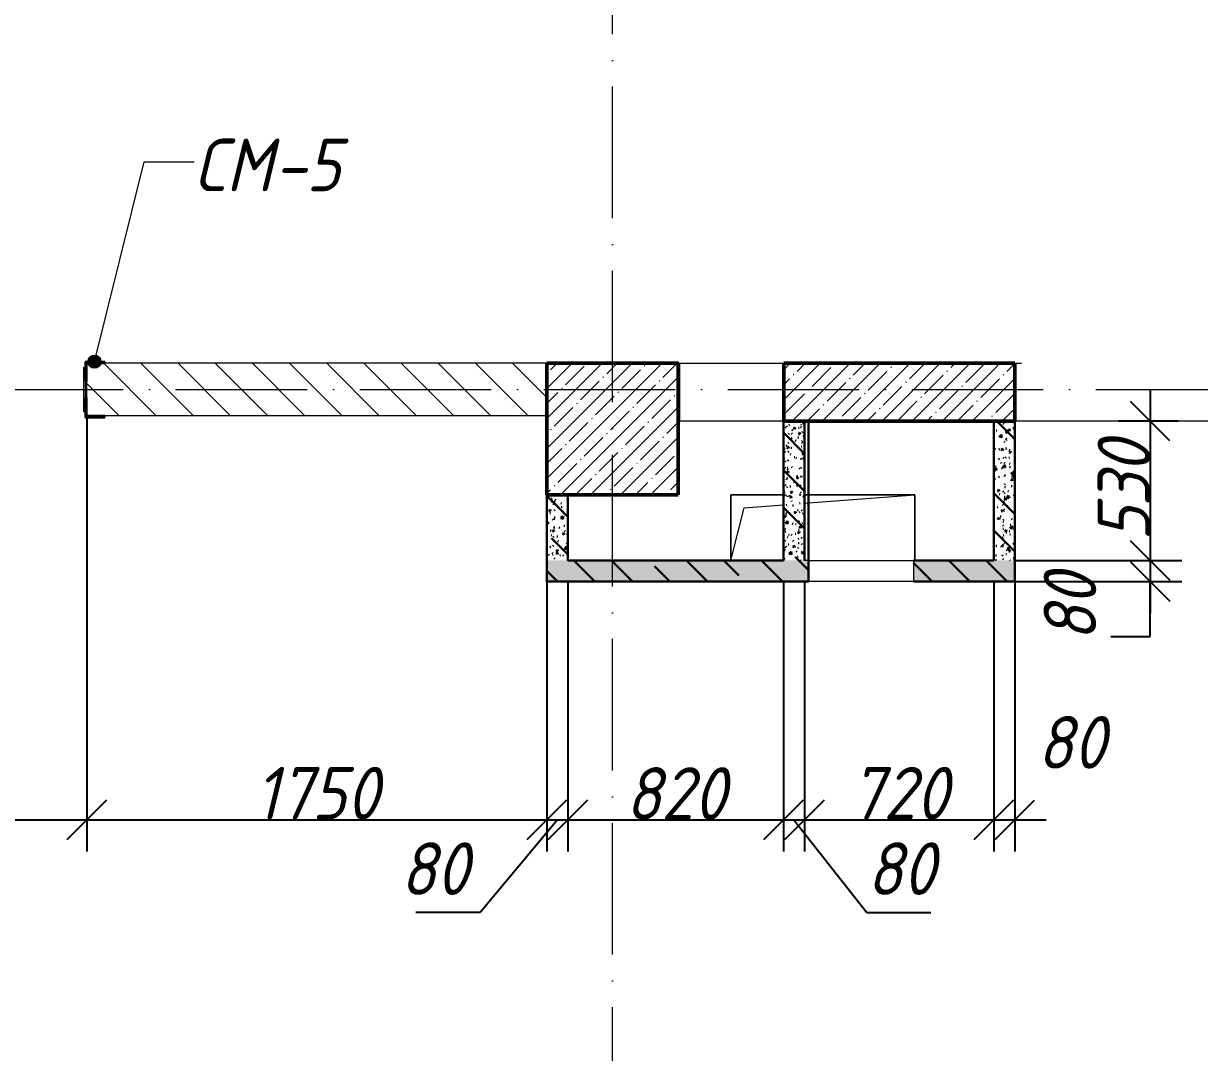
# Model space of a CAD drawing. Header units: millimetres. Extents: x -269418 to 201924, y -5890 to 98643.
# Drawn here: x 49919 to 54393, y 5279 to 9192 of the extents above; entities that cross this region are included whole.
import ezdxf

# ---------------------------------------------------------------- set-up
doc = ezdxf.new("R2010")
doc.units = ezdxf.units.MM
doc.linetypes.add('50_200_ШТРИХ_1Т_ш5_п1_п1_', pattern=[700, 500, -100, 0, -100])
for name, color, linetype, lineweight in [('0) ПГП', 1, 'Continuous', 30), ('A-ANNO-DIMS', 7, 'Continuous', 9), ('A-FLOR', 7, 'Continuous', 9), ('A-GENM', 7, 'Continuous', 9), ('A-GENM-1', 7, 'Continuous', 25), ('A-GENM-IDEN', 7, 'Continuous', 9), ('A-WALL-3', 7, 'Continuous', 50), ('A-WALL-PATT-2', 7, 'Continuous', 5), ('I-WALL', 7, 'Continuous', 5), ('S-COLS', 7, 'Continuous', 9), ('S-COLS-1', 7, 'Continuous', 5), ('S-COLS-2', 7, 'Continuous', 50), ('Оси-1', 7, '50_200_ШТРИХ_1Т_ш5_п1_п1_', 9)]:
    doc.layers.add(name, color=color, linetype=linetype, lineweight=lineweight)
for name, color, linetype, lineweight, true_color in [('A-WALL-FNSH-2', 7, 'Continuous', 13, 0xce0000), ('A-WALL-FNSH-4', 7, 'Continuous', 13, 0x0070df), ('A-WALL-PATT-1', 7, 'Continuous', 5, 0xce0000)]:
    doc.layers.add(name, color=color, linetype=linetype, lineweight=lineweight, true_color=true_color)
doc.styles.add('ISOCPEUR_I_2', font='isocpeui.ttf', dxfattribs={"width": 0.9, "height": 200})
doc.dimstyles.new('ISO-2_0_0_9К_СРЕДНИЙ_1', dxfattribs={"dimscale": 304.8, "dimtxt": 199.196235, "dimasz": 0.492126, "dimexe": 0.393701, "dimexo": 0, "dimgap": 0, "dimtad": 1, "dimdec": 0, "dimzin": 0, "dimdsep": 46, "dimtxsty": 'ISOCPEUR_I_2', "dimblk1": 'OBLIQUE', "dimblk2": 'OBLIQUE', "dimsah": 1, "dimcen": 0.09, "dimdle": 0.393701, "dimazin": 0, "dimtfac": 1, "dimtdec": 4, "dimtix": 1, "dimtmove": 1, "dimatfit": 3, "dimfxl": 1, "dimtvp": 1, "dimtolj": 1, "dimtzin": 0, "dimarcsym": 2})
doc.dimstyles.new('ISO-2_0_0_9К_СРЕДНИЙ_2', dxfattribs={"dimscale": 304.8, "dimtxt": 199.196235, "dimasz": 0.492126, "dimexe": 0.393701, "dimexo": 0, "dimgap": 0, "dimtad": 1, "dimdec": 0, "dimzin": 0, "dimdsep": 46, "dimtxsty": 'ISOCPEUR_I_2', "dimblk1": 'OBLIQUE', "dimblk2": 'OBLIQUE', "dimsah": 1, "dimcen": 0.09, "dimdle": 0.393701, "dimazin": 0, "dimtfac": 1, "dimtdec": 4, "dimtix": 1, "dimtmove": 0, "dimatfit": 3, "dimfxl": 1, "dimtvp": 1, "dimtolj": 1, "dimtzin": 0, "dimarcsym": 2})
pattern_1 = [(50, (0, 0), (72.873764, -6.37607), [7.62, -83.82]), (355, (0, 0), (-14.09699, 76.42244), [6.096, -67.056]), (100.451, (6.07, -0.53), (58.77696, 70.04687), [6.476, -71.236]), (46.184, (0, 20.32), (108.43142, -16.81745), [11.43, -125.73]), (96.636, (9.04, 18.92), (94.961, 98.97089), [9.714, -106.854]), (351.184, (0, 20.32), (94.96227, 98.97018), [9.144, -100.584]), (21, (10.16, 15.24), (60.64565, -40.90654), [7.62, -83.82]), (326, (10.16, 15.24), (24.72083, 73.67493), [6.096, -67.056]), (71.451, (15.214, 11.83), (85.36689, 32.76874), [6.476, -71.236]), (37.5, (0, 0), (1.235525, 33.822432), [3.353, -62.89, 3.353, -64.719, -67.31]), (37.5, (0, 0), (1.235525, 33.822432), [-134.315, 3.353, -63.957]), (7.5, (0, 0), (26.728146, 40.07255), [3.353, -35.458, 3.353, -61.366, -25.654]), (7.5, (0, 0), (26.728146, 40.07255), [-103.53, 3.353, -22.301]), (327.5, (-22.657, 0), (54.236318, -2.292117), [3.353, -22.047, 3.353, -75.895, -105.156]), (327.5, (-22.657, 0), (54.236318, -2.292117), [-104.648, 3.353, -101.803]), (317.5, (-32.817, 0), (59.25158, 10.17014), [3.353, -29.667, 3.353, -49.276, -74.676]), (317.5, (-32.817, 0), (59.25158, 10.17014), [-85.649, 3.353, -71.323])]
pattern_2 = [(135, (0, 0), (-142.5612, -142.5612), []), (135, (142.56, 0), (-142.5612, -142.5612), [252.016, -50.403, 3.353, -47.05])]
pattern_3 = [(45, (0, 0), (-57.02463, 57.02463), []), (45, (57.025, 0), (-57.02463, 57.02463), [100.806, -20.161, 3.353, -16.808])]

# ---------------------------------------------------------------- blocks, each defined once
blk = doc.blocks.new('AR_Отверстие прямоугольное _в плите_ - AR_Отверстие прямоугольное _в плите_-27544684-АР1_1_Кладочный план 3 этажа')
at = {"layer": 'A-GENM'}
for p, q in [((-150, 125), (-350, 125)), ((-350, 125), (-350, -125)), ((350, 125), (-70, 125)), ((-70, 92.7), (350, 125)), ((350, -125), (350, 125)), ((-350, -125), (-300, 75)), ((-300, 75), (-150, 86.5))]:
    blk.add_line(p, q, dxfattribs=at)
blk = doc.blocks.new('Колонна_Несущая_Прямоугольное сечение - Вн_ЖБ_500х500-V72-АР1_1_Кладочный план 3 этажа')
at = {"layer": 'S-COLS-1'}
h = blk.add_hatch(dxfattribs=at)
h.set_pattern_fill('FP_57', color=256, style=0, pattern_type=2)
h.set_pattern_definition([(45, (-52160, -7650), (-57.02463, 57.02463), []), (45, (-52102.975, -7650), (-57.02463, 57.02463), [100.806, -20.161, 3.353, -16.808])])
h.paths.add_polyline_path([(-250, -250), (250, -250), (250, 250), (-250, 250)], flags=0)
at = {"layer": 'S-COLS-2'}
for p, q in [((250, 250), (-250, 250)), ((-250, 250), (-250, -250)), ((250, -250), (250, 250)), ((-250, -250), (250, -250))]:
    blk.add_line(p, q, dxfattribs=at)
blk = doc.blocks.new('Фахверк_СКБ_Уголок_Тип 2 - СМ-5_200х2480h-30007438-АР1_1_Кладочный план 3 этажа')
at = {"layer": 'A-GENM-1'}
for p, q in [((125, 156), (125, 81)), ((200, 156), (125, 156)), ((131, 81), (131, 150)), ((131, 150), (200, 150)), ((200, 150), (200, 156)), ((125, 81), (131, 81)), ((131, 19), (125, 19)), ((125, 19), (125, -56)), ((131, -50), (131, 19)), ((125, -56), (200, -56)), ((200, -50), (131, -50)), ((200, -56), (200, -50))]:
    blk.add_line(p, q, dxfattribs=at)
blk = doc.blocks.new('Стойка_Влож_Полоса боковая - Полоса-27101091-АР1_1_Кладочный план 3 этажа')
at = {"layer": 'A-GENM'}
for p, q in [((-5, 85), (0, 85)), ((-5, -85), (-5, 85)), ((0, 31), (0, -31)), ((0, -85), (-5, -85))]:
    blk.add_line(p, q, dxfattribs=at)
blk = doc.blocks.new('_Oblique')
at = {"color": 0, "linetype": 'ByBlock', "lineweight": -2}
blk.add_line((-0.5, -0.5), (0.5, 0.5), dxfattribs=at)
blk = doc.blocks.new('DIMBLOCK183-АР1_1_Кладочный план 3 этажа')
at = {"layer": 'A-ANNO-DIMS', "color": 0, "lineweight": -2, "transparency": 16777216}
for p, q in [((54205.1, 7800), (54205.1, 7030)), ((54311.2, 7680), (54085.1, 7680)), ((53693, 7150), (54325.1, 7150))]:
    blk.add_line(p, q, dxfattribs=at)
at = {"layer": 'Defpoints', "color": 0, "transparency": 16777216}
for p in [(54311.2, 7680), (53693, 7150), (54205.1, 7150)]:
    blk.add_point(p, dxfattribs=at)
at = {"layer": 'A-ANNO-DIMS', "color": 0, "lineweight": -2, "transparency": 16777216, "xscale": 150, "yscale": 150, "zscale": 150}
for p, rotation in [((54205.1, 7680), 90), ((54205.1, 7150), 270)]:
    blk.add_blockref('_Oblique', p, dxfattribs=dict(at, rotation=rotation))
at = {"layer": 'A-ANNO-DIMS', "color": 0, "transparency": 16777216, "insert": (54105.1, 7415), "char_height": 200, "width": 455.087, "attachment_point": 5, "rotation": 90, "style": 'ISOCPEUR_I_2'}
blk.add_mtext('\\A1;530', dxfattribs=at)
blk = doc.blocks.new('DIMBLOCK184-АР1_1_Кладочный план 3 этажа')
at = {"layer": 'A-ANNO-DIMS', "color": 0, "lineweight": -2, "transparency": 16777216}
for p, q in [((54205.1, 7270), (54205.1, 6950)), ((53693, 7150), (54325.1, 7150)), ((53690, 7070), (54325.1, 7070)), ((54205.1, 6860.4), (54205.1, 7070)), ((54055.1, 6860.4), (54205.1, 6860.4))]:
    blk.add_line(p, q, dxfattribs=at)
at = {"layer": 'Defpoints', "color": 0, "transparency": 16777216}
for p in [(53693, 7150), (53690, 7070), (54205.1, 7070)]:
    blk.add_point(p, dxfattribs=at)
at = {"layer": 'A-ANNO-DIMS', "color": 0, "lineweight": -2, "transparency": 16777216, "xscale": 150, "yscale": 150, "zscale": 150}
for p, rotation in [((54205.1, 7150), 90), ((54205.1, 7070), 270)]:
    blk.add_blockref('_Oblique', p, dxfattribs=dict(at, rotation=rotation))
at = {"layer": 'A-ANNO-DIMS', "color": 0, "transparency": 16777216, "insert": (53799.9, 6842), "char_height": 200, "width": 303.391, "attachment_point": 1, "rotation": 90, "line_spacing_factor": 1.149209, "style": 'ISOCPEUR_I_2'}
blk.add_mtext('\\A1;80', dxfattribs=at)
blk = doc.blocks.new('DIMBLOCK233-АР1_1_Кладочный план 3 этажа')
at = {"layer": 'A-ANNO-DIMS', "color": 0, "lineweight": -2, "transparency": 16777216}
for p, q in [((48510, 7700), (48510, 6043.9)), ((50160, 7700), (50160, 6043.9)), ((48390, 6163.9), (50280, 6163.9))]:
    blk.add_line(p, q, dxfattribs=at)
at = {"layer": 'Defpoints', "color": 0, "transparency": 16777216}
for p in [(48510, 7700), (50160, 7700), (50160, 6163.9)]:
    blk.add_point(p, dxfattribs=at)
at = {"layer": 'A-ANNO-DIMS', "color": 0, "lineweight": -2, "transparency": 16777216, "xscale": 150, "yscale": 150, "zscale": 150, "rotation": 180}
blk.add_blockref('_Oblique', (48510, 6163.9), dxfattribs=at)
at = {"layer": 'A-ANNO-DIMS', "color": 0, "lineweight": -2, "transparency": 16777216, "xscale": 150, "yscale": 150, "zscale": 150}
blk.add_blockref('_Oblique', (50160, 6163.9), dxfattribs=at)
at = {"layer": 'A-ANNO-DIMS', "color": 0, "transparency": 16777216, "insert": (49335, 6263.9), "char_height": 200, "width": 560.814, "attachment_point": 5, "style": 'ISOCPEUR_I_2'}
blk.add_mtext('\\A1;1650', dxfattribs=at)
blk = doc.blocks.new('DIMBLOCK234-АР1_1_Кладочный план 3 этажа')
at = {"layer": 'A-ANNO-DIMS', "color": 0, "lineweight": -2, "transparency": 16777216}
for p, q in [((50160, 7700), (50160, 6043.9)), ((51910, 7070), (51910, 6043.9)), ((50040, 6163.9), (52030, 6163.9))]:
    blk.add_line(p, q, dxfattribs=at)
at = {"layer": 'Defpoints', "color": 0, "transparency": 16777216}
for p in [(50160, 7700), (51910, 7070), (51910, 6163.9)]:
    blk.add_point(p, dxfattribs=at)
at = {"layer": 'A-ANNO-DIMS', "color": 0, "lineweight": -2, "transparency": 16777216, "xscale": 150, "yscale": 150, "zscale": 150, "rotation": 180}
blk.add_blockref('_Oblique', (50160, 6163.9), dxfattribs=at)
at = {"layer": 'A-ANNO-DIMS', "color": 0, "lineweight": -2, "transparency": 16777216, "xscale": 150, "yscale": 150, "zscale": 150}
blk.add_blockref('_Oblique', (51910, 6163.9), dxfattribs=at)
at = {"layer": 'A-ANNO-DIMS', "color": 0, "transparency": 16777216, "insert": (51035, 6265.1), "char_height": 200, "width": 560.814, "attachment_point": 5, "style": 'ISOCPEUR_I_2'}
blk.add_mtext('\\A1;1750', dxfattribs=at)
blk = doc.blocks.new('DIMBLOCK235-АР1_1_Кладочный план 3 этажа')
at = {"layer": 'A-ANNO-DIMS', "color": 0, "lineweight": -2, "transparency": 16777216}
for p, q in [((51910, 7070), (51910, 6043.9)), ((51990, 7067), (51990, 6043.9)), ((51950, 6163.9), (51656.1, 5811.5)), ((51790, 6163.9), (52110, 6163.9)), ((51656.1, 5811.5), (51412.2, 5811.5))]:
    blk.add_line(p, q, dxfattribs=at)
at = {"layer": 'Defpoints', "color": 0, "transparency": 16777216}
for p in [(51910, 7070), (51990, 7067), (51990, 6163.9)]:
    blk.add_point(p, dxfattribs=at)
at = {"layer": 'A-ANNO-DIMS', "color": 0, "lineweight": -2, "transparency": 16777216, "xscale": 150, "yscale": 150, "zscale": 150, "rotation": 180}
blk.add_blockref('_Oblique', (51910, 6163.9), dxfattribs=at)
at = {"layer": 'A-ANNO-DIMS', "color": 0, "lineweight": -2, "transparency": 16777216, "xscale": 150, "yscale": 150, "zscale": 150}
blk.add_blockref('_Oblique', (51990, 6163.9), dxfattribs=at)
at = {"layer": 'A-ANNO-DIMS', "color": 0, "transparency": 16777216, "insert": (51352.7, 6078.2), "char_height": 200, "width": 303.391, "attachment_point": 1, "line_spacing_factor": 1.149209, "style": 'ISOCPEUR_I_2'}
blk.add_mtext('\\A1;80', dxfattribs=at)
blk = doc.blocks.new('DIMBLOCK236-АР1_1_Кладочный план 3 этажа')
at = {"layer": 'A-ANNO-DIMS', "color": 0, "lineweight": -2, "transparency": 16777216}
for p, q in [((51990, 7067), (51990, 6043.9)), ((52810, 7067), (52810, 6043.9)), ((51870, 6163.9), (52930, 6163.9))]:
    blk.add_line(p, q, dxfattribs=at)
at = {"layer": 'Defpoints', "color": 0, "transparency": 16777216}
for p in [(51990, 7067), (52810, 7067), (52810, 6163.9)]:
    blk.add_point(p, dxfattribs=at)
at = {"layer": 'A-ANNO-DIMS', "color": 0, "lineweight": -2, "transparency": 16777216, "xscale": 150, "yscale": 150, "zscale": 150, "rotation": 180}
blk.add_blockref('_Oblique', (51990, 6163.9), dxfattribs=at)
at = {"layer": 'A-ANNO-DIMS', "color": 0, "lineweight": -2, "transparency": 16777216, "xscale": 150, "yscale": 150, "zscale": 150}
blk.add_blockref('_Oblique', (52810, 6163.9), dxfattribs=at)
at = {"layer": 'A-ANNO-DIMS', "color": 0, "transparency": 16777216, "insert": (52400, 6263.9), "char_height": 200, "width": 455.087, "attachment_point": 5, "style": 'ISOCPEUR_I_2'}
blk.add_mtext('\\A1;820', dxfattribs=at)
blk = doc.blocks.new('DIMBLOCK237-АР1_1_Кладочный план 3 этажа')
at = {"layer": 'A-ANNO-DIMS', "color": 0, "lineweight": -2, "transparency": 16777216}
for p, q in [((52890, 7068.9), (52890, 6043.9)), ((52810, 7067), (52810, 6043.9)), ((52690, 6163.9), (53010, 6163.9)), ((52850, 6163.9), (53127.4, 5811.5)), ((53127.4, 5811.5), (53371.2, 5811.5))]:
    blk.add_line(p, q, dxfattribs=at)
at = {"layer": 'Defpoints', "color": 0, "transparency": 16777216}
for p in [(52890, 7068.9), (52810, 7067), (52890, 6163.9)]:
    blk.add_point(p, dxfattribs=at)
at = {"layer": 'A-ANNO-DIMS', "color": 0, "lineweight": -2, "transparency": 16777216, "xscale": 150, "yscale": 150, "zscale": 150, "rotation": 180}
blk.add_blockref('_Oblique', (52810, 6163.9), dxfattribs=at)
at = {"layer": 'A-ANNO-DIMS', "color": 0, "lineweight": -2, "transparency": 16777216, "xscale": 150, "yscale": 150, "zscale": 150}
blk.add_blockref('_Oblique', (52890, 6163.9), dxfattribs=at)
at = {"layer": 'A-ANNO-DIMS', "color": 0, "transparency": 16777216, "insert": (53127.4, 6078.2), "char_height": 200, "width": 303.391, "attachment_point": 1, "line_spacing_factor": 1.149209, "style": 'ISOCPEUR_I_2'}
blk.add_mtext('\\A1;80', dxfattribs=at)
blk = doc.blocks.new('DIMBLOCK238-АР1_1_Кладочный план 3 этажа')
at = {"layer": 'A-ANNO-DIMS', "color": 0, "lineweight": -2, "transparency": 16777216}
for p, q in [((52890, 7068.9), (52890, 6043.9)), ((53610, 7068.9), (53610, 6043.9)), ((52770, 6163.9), (53730, 6163.9))]:
    blk.add_line(p, q, dxfattribs=at)
at = {"layer": 'Defpoints', "color": 0, "transparency": 16777216}
for p in [(52890, 7068.9), (53610, 7068.9), (53610, 6163.9)]:
    blk.add_point(p, dxfattribs=at)
at = {"layer": 'A-ANNO-DIMS', "color": 0, "lineweight": -2, "transparency": 16777216, "xscale": 150, "yscale": 150, "zscale": 150, "rotation": 180}
blk.add_blockref('_Oblique', (52890, 6163.9), dxfattribs=at)
at = {"layer": 'A-ANNO-DIMS', "color": 0, "lineweight": -2, "transparency": 16777216, "xscale": 150, "yscale": 150, "zscale": 150}
blk.add_blockref('_Oblique', (53610, 6163.9), dxfattribs=at)
at = {"layer": 'A-ANNO-DIMS', "color": 0, "transparency": 16777216, "insert": (53250, 6265.1), "char_height": 200, "width": 455.087, "attachment_point": 5, "style": 'ISOCPEUR_I_2'}
blk.add_mtext('\\A1;720', dxfattribs=at)
blk = doc.blocks.new('DIMBLOCK239-АР1_1_Кладочный план 3 этажа')
at = {"layer": 'A-ANNO-DIMS', "color": 0, "lineweight": -2, "transparency": 16777216}
for p, q in [((53610, 7068.9), (53610, 6043.9)), ((53690, 7072.2), (53690, 6043.9)), ((53490, 6163.9), (53810, 6163.9))]:
    blk.add_line(p, q, dxfattribs=at)
at = {"layer": 'Defpoints', "color": 0, "transparency": 16777216}
for p in [(53610, 7068.9), (53690, 7072.2), (53690, 6163.9)]:
    blk.add_point(p, dxfattribs=at)
at = {"layer": 'A-ANNO-DIMS', "color": 0, "lineweight": -2, "transparency": 16777216, "xscale": 150, "yscale": 150, "zscale": 150, "rotation": 180}
blk.add_blockref('_Oblique', (53610, 6163.9), dxfattribs=at)
at = {"layer": 'A-ANNO-DIMS', "color": 0, "lineweight": -2, "transparency": 16777216, "xscale": 150, "yscale": 150, "zscale": 150}
blk.add_blockref('_Oblique', (53690, 6163.9), dxfattribs=at)
at = {"layer": 'A-ANNO-DIMS', "color": 0, "transparency": 16777216, "insert": (53775.5, 6558.5), "char_height": 200, "width": 303.391, "attachment_point": 1, "line_spacing_factor": 1.149209, "style": 'ISOCPEUR_I_2'}
blk.add_mtext('\\A1;80', dxfattribs=at)

msp = doc.modelspace()

# ---------------------------------------------------------------- hatches: boundary and pattern name
at = {"layer": '0) ПГП'}
h = msp.add_hatch(dxfattribs=at)
h.set_pattern_fill('FP_6', color=256, style=0, pattern_type=2)
h.set_pattern_definition(pattern_1)
h.paths.add_polyline_path([(52810, 7150), (52890, 7150), (52890, 7680), (52810, 7680)], flags=0)
h = msp.add_hatch(dxfattribs=at)
h.set_pattern_fill('FP_7', color=256, style=0, pattern_type=2)
h.set_pattern_definition(pattern_2)
h.paths.add_polyline_path([(52810, 7150), (52890, 7150), (52890, 7680), (52810, 7680)], flags=0)
h = msp.add_hatch(dxfattribs=at)
h.set_pattern_fill('FP_6', color=256, style=0, pattern_type=2)
h.set_pattern_definition(pattern_1)
h.paths.add_polyline_path([(53610, 7150), (53690, 7150), (53690, 7680), (53610, 7680)], flags=0)
h = msp.add_hatch(dxfattribs=at)
h.set_pattern_fill('FP_7', color=256, style=0, pattern_type=2)
h.set_pattern_definition(pattern_2)
h.paths.add_polyline_path([(53610, 7150), (53690, 7150), (53690, 7680), (53610, 7680)], flags=0)
h = msp.add_hatch(dxfattribs=at)
h.set_pattern_fill('FP_6', color=256, style=0, pattern_type=2)
h.set_pattern_definition(pattern_1)
h.paths.add_polyline_path([(51990, 7150), (51990, 7400), (51910, 7400), (51910, 7150)], flags=0)
h = msp.add_hatch(dxfattribs=at)
h.set_pattern_fill('FP_7', color=256, style=0, pattern_type=2)
h.set_pattern_definition(pattern_2)
h.paths.add_polyline_path([(51990, 7150), (51990, 7400), (51910, 7400), (51910, 7150)], flags=0)
h = msp.add_hatch(dxfattribs=at)
h.set_pattern_fill('FP_6', color=256, style=0, pattern_type=2)
h.set_pattern_definition(pattern_1)
h.paths.add_polyline_path([(52905, 7070), (52905, 7150), (51910, 7150), (51910, 7070)], flags=0)
h.paths.add_polyline_path([(53690, 7070), (53690, 7150), (53305, 7150), (53305, 7070)], flags=0)
h = msp.add_hatch(dxfattribs=at)
h.set_pattern_fill('FP_7', color=256, style=0, pattern_type=2)
h.set_pattern_definition(pattern_2)
h.paths.add_polyline_path([(52905, 7070), (52905, 7150), (51910, 7150), (51910, 7070)], flags=0)
h.paths.add_polyline_path([(53690, 7070), (53690, 7150), (53305, 7150), (53305, 7070)], flags=0)
at = {"layer": 'A-GENM-IDEN'}
h = msp.add_hatch(color=256, dxfattribs=at)
edge = h.paths.add_edge_path(flags=0)
edge.add_arc((50189, 7906), 25, 0, 360)
at = {"layer": 'A-WALL-PATT-1'}
h = msp.add_hatch(dxfattribs=at)
h.set_pattern_fill('FP_1', color=256, style=0, pattern_type=2)
h.set_pattern_definition([(135, (0, 0), (-70.71068, -70.71068), [])])
h.paths.add_polyline_path([(50229, 7700), (51910, 7700), (51910, 7900), (50160, 7900), (50160, 7700)], flags=0)
h.paths.add_polyline_path([(48441, 7700), (48510, 7700), (48510, 7900), (47910, 7900), (47910, 7700)], flags=0)
at = {"layer": 'A-WALL-PATT-2'}
h = msp.add_hatch(dxfattribs=at)
h.set_pattern_fill('FP_4', color=256, style=0, pattern_type=2)
h.set_pattern_definition(pattern_3)
h.paths.add_polyline_path([(56410, 7680), (56410, 7900), (54970, 7900), (54970, 7680), (55800.4, 7680)], flags=0)
h.paths.add_polyline_path([(52410, 7680), (52411, 7680), (52410, 7900)], flags=0)
h.paths.add_polyline_path([(52811, 7680), (53610, 7680), (53610, 7900), (52811, 7900)], flags=0)
h = msp.add_hatch(dxfattribs=at)
h.set_pattern_fill('FP_4', color=256, style=0, pattern_type=2)
h.set_pattern_definition(pattern_3)
h.paths.add_polyline_path([(54970, 7680), (54970, 7900), (54890, 7900), (54890, 7680)], flags=0)
h.paths.add_polyline_path([(53610, 7680), (53690, 7680), (53690, 7900), (53610, 7900)], flags=0)

# ---------------------------------------------------------------- linework, layer by layer
at = {"layer": '0) ПГП'}
for p, q in [((52810, 7150), (52810, 7680)), ((52890, 7680), (52890, 7150)), ((53610, 7150), (53610, 7680)), ((53690, 7680), (53690, 7070)), ((51910, 7400), (51910, 7070)), ((51990, 7150), (51990, 7400)), ((52810, 7150), (51990, 7150)), ((53610, 7150), (53305, 7150)), ((51910, 7070), (52905, 7070)), ((53305, 7070), (53690, 7070))]:
    msp.add_line(p, q, dxfattribs=at)
msp.add_lwpolyline([(51910, 7400), (51910, 7070), (52905, 7070), (52905, 7680), (52890, 7680)], dxfattribs=at)
at = {"layer": 'A-FLOR'}
for p, q in [((52610, 7400), (52810, 7400)), ((52610, 7150), (52610, 7400)), ((52890, 7400), (53310, 7400)), ((53310, 7400), (53310, 7150))]:
    msp.add_line(p, q, dxfattribs=at)
at = {"layer": 'A-GENM-IDEN'}
for p, q in [((50189, 7906), (50378.7, 8666.5)), ((50378.7, 8666.5), (50568.5, 8666.5))]:
    msp.add_line(p, q, dxfattribs=at)
msp.add_circle((50189, 7906), 25, dxfattribs=at)
at = {"layer": 'A-WALL-3'}
for p, q in [((52410, 7900), (52411, 7900)), ((52411, 7680), (52411, 7900)), ((52811, 7680), (52811, 7900)), ((52811, 7900), (53690, 7900)), ((53690, 7680), (53690, 7900)), ((52410, 7680), (52411, 7680)), ((52811, 7680), (53690, 7680))]:
    msp.add_line(p, q, dxfattribs=at)
at = {"layer": 'A-WALL-FNSH-2'}
for p, q in [((51910, 7900), (50229, 7900)), ((50160, 7769), (50160, 7831)), ((51910, 7700), (50229, 7700))]:
    msp.add_line(p, q, dxfattribs=at)
at = {"layer": 'A-WALL-FNSH-4'}
for p, q in [((52810, 7680), (52811, 7680)), ((52905, 7150), (52890, 7150)), ((52905, 7070), (52905, 7150)), ((53305, 7150), (53305, 7070))]:
    msp.add_line(p, q, dxfattribs=at)
at = {"layer": 'I-WALL'}
for p, q in [((52411, 7900), (52811, 7900)), ((53690, 7900), (53715, 7900)), ((52810, 7680), (52411, 7680)), ((54890, 7680), (53690, 7680)), ((52905, 7150), (53305, 7150)), ((53305, 7070), (52905, 7070))]:
    msp.add_line(p, q, dxfattribs=at)
at = {"layer": 'Оси-1'}
for p, q in [((52160, -4150), (52160, 28636.9)), ((-6210, 7800), (125951.6, 7800))]:
    msp.add_line(p, q, dxfattribs=at)

# ---------------------------------------------------------------- block references
at = {"layer": 'A-GENM'}
for name, p in [('Стойка_Влож_Полоса боковая - Полоса-27101091-АР1_1_Кладочный план 3 этажа', (50154, 7800)), ('AR_Отверстие прямоугольное _в плите_ - AR_Отверстие прямоугольное _в плите_-27544684-АР1_1_Кладочный план 3 этажа', (52960, 7275))]:
    msp.add_blockref(name, p, dxfattribs=at)
at = {"layer": 'A-GENM-1'}
msp.add_blockref('Фахверк_СКБ_Уголок_Тип 2 - СМ-5_200х2480h-30007438-АР1_1_Кладочный план 3 этажа', (50029, 7750), dxfattribs=at)
at = {"layer": 'S-COLS'}
msp.add_blockref('Колонна_Несущая_Прямоугольное сечение - Вн_ЖБ_500х500-V72-АР1_1_Кладочный план 3 этажа', (52160, 7650), dxfattribs=at)

# ---------------------------------------------------------------- texts
at = {"layer": 'A-GENM-IDEN', "char_height": 200, "attachment_point": 1, "style": 'ISOCPEUR_I_2'}
for s, insert, width in [('СМ', (50568.5, 8754.1), 367.975), ('-5', (50872.1, 8754.1), 317.468)]:
    msp.add_mtext(s, dxfattribs=dict(at, insert=insert, width=width))

# ---------------------------------------------------------------- dimensions: what is measured, and where the dimension line sits
at = {"layer": 'A-ANNO-DIMS'}
dim = msp.add_linear_dim(base=(54205.1, 7150), p1=(54311.2, 7680), p2=(53693, 7150), angle=90, dimstyle='ISO-2_0_0_9К_СРЕДНИЙ_2', override={"dimpost": '<>', "dimfxl": 814.227858}, dxfattribs=at)
dim.commit()
dim.dimension.update_dxf_attribs({"geometry": 'DIMBLOCK183-АР1_1_Кладочный план 3 этажа', "text_midpoint": (54105.1, 7415)})
for base, p1, p2, override, picture, middle in [((50160, 6163.9), (48510, 7700), (50160, 7700), {"dimpost": '<>', "dimfxl": 1650}, 'DIMBLOCK233-АР1_1_Кладочный план 3 этажа', (49335, 6263.9)), ((51910, 6163.9), (50160, 7700), (51910, 7070), {"dimpost": '<>', "dimfxl": 1859.946172}, 'DIMBLOCK234-АР1_1_Кладочный план 3 этажа', (51035, 6265.1)), ((53610, 6163.9), (52890, 7068.9), (53610, 7068.9), {"dimpost": '<>', "dimfxl": 720}, 'DIMBLOCK238-АР1_1_Кладочный план 3 этажа', (53250, 6265.1)), ((52810, 6163.9), (51990, 7067), (52810, 7067), {"dimpost": '<>', "dimfxl": 820}, 'DIMBLOCK236-АР1_1_Кладочный план 3 этажа', (52400, 6263.9))]:
    dim = msp.add_linear_dim(base=base, p1=p1, p2=p2, dimstyle='ISO-2_0_0_9К_СРЕДНИЙ_2', override=override, dxfattribs=at)
    dim.commit()
    dim.dimension.update_dxf_attribs({"geometry": picture, "text_midpoint": middle})
dim = msp.add_linear_dim(base=(54205.1, 7070), p1=(53693, 7150), p2=(53690, 7070), angle=90, dimstyle='ISO-2_0_0_9К_СРЕДНИЙ_1', override={"dimpost": '<>', "dimfxl": 80.058043}, dxfattribs=at)
dim.commit()
dim.dimension.update_dxf_attribs({"geometry": 'DIMBLOCK184-АР1_1_Кладочный план 3 этажа', "text_midpoint": (54077.1, 6860.4), "dimtype": 160, "text_rotation": 90})
for base, p1, p2, override, picture, middle in [((51990, 6163.9), (51910, 7070), (51990, 7067), {"dimpost": '<>', "dimfxl": 80.058043}, 'DIMBLOCK235-АР1_1_Кладочный план 3 этажа', (51656.1, 5811.5)), ((52890, 6163.9), (52810, 7067), (52890, 7068.9), {"dimpost": '<>', "dimfxl": 80.023643}, 'DIMBLOCK237-АР1_1_Кладочный план 3 этажа', (53127.4, 5811.5)), ((53690, 6163.9), (53610, 7068.9), (53690, 7072.2), {"dimpost": '<>', "dimfxl": 80.066307}, 'DIMBLOCK239-АР1_1_Кладочный план 3 этажа', (53927.2, 6291.8))]:
    dim = msp.add_linear_dim(base=base, p1=p1, p2=p2, dimstyle='ISO-2_0_0_9К_СРЕДНИЙ_1', override=override, dxfattribs=at)
    dim.commit()
    dim.dimension.update_dxf_attribs({"geometry": picture, "text_midpoint": middle, "dimtype": 160})

doc.saveas('drawing.dxf')
